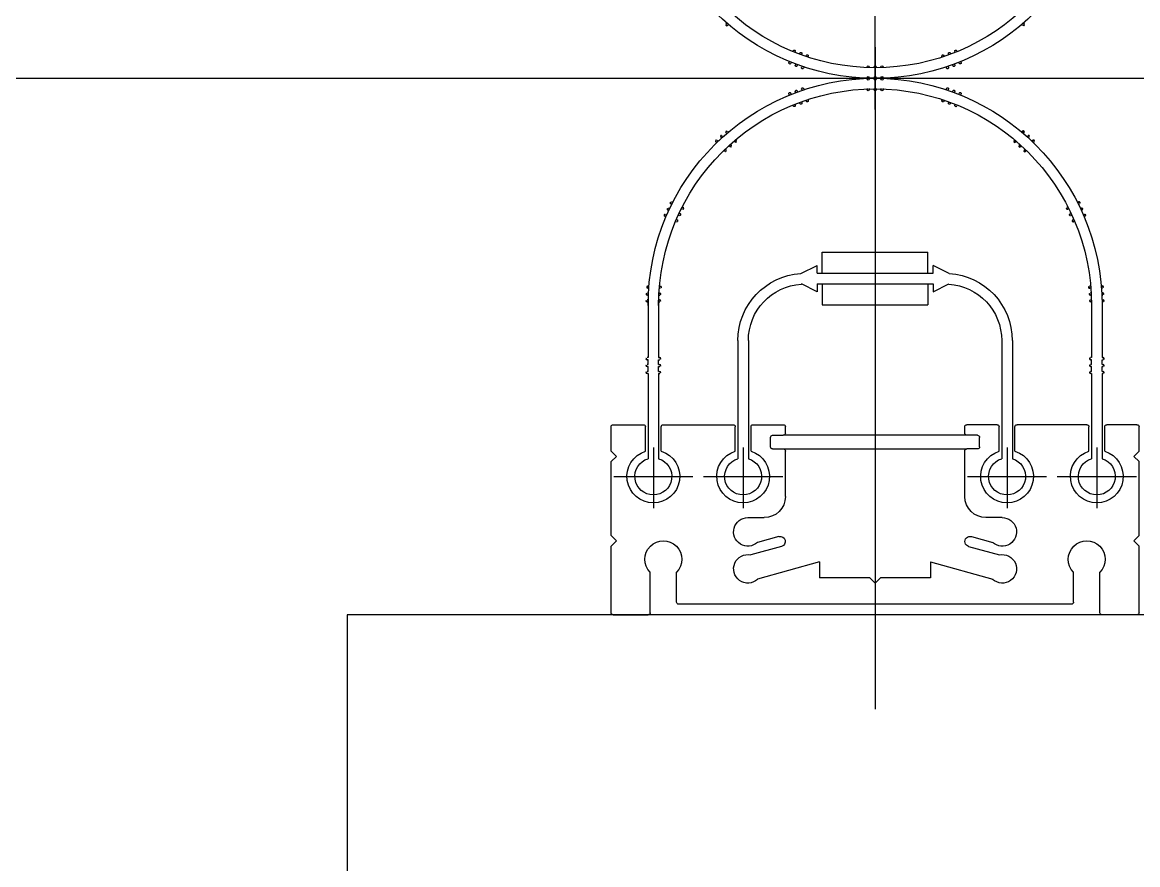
# Model space of a CAD drawing. Extents: x 152195838 to 160350639, y 364657247 to 370318102.
# Drawn here: x 157592058.2 to 157592163.9, y 365021457.1 to 365021536.9 of the extents above; entities that cross this region are included whole.
import ezdxf

# ---------------------------------------------------------------- set-up
doc = ezdxf.new("R2010")
doc.units = 0
doc.header["$MEASUREMENT"] = 0
doc.layers.get('0').update_dxf_attribs({"linetype": 'CONTINUOUS'})
doc.layers.add('XR-PLAN$0$자동도어', color=4, linetype='CONTINUOUS')

# ---------------------------------------------------------------- blocks, each defined once
blk = doc.blocks.new('XR-PLAN$0$AL')
for p, q in [((0, 18), (2.85, 18)), ((4.75, 18), (11.35, 18)), ((13.25, 18), (16.1, 18)), ((36.35, 18), (33.5, 18)), ((44.85, 18), (38.25, 18)), ((49.6, 18), (46.75, 18)), ((-0.2, 15.5), (-0.2, 17.8)), ((3.05, 15.48), (3.05, 17.8)), ((4.55, 15.48), (4.55, 17.8)), ((11.55, 15.48), (11.55, 17.8)), ((13.05, 15.48), (13.05, 17.8)), ((15.1, 17), (16.1, 17)), ((16.3, 17.2), (16.3, 17.8)), ((33.3, 17.2), (33.3, 17.8)), ((34.5, 17), (33.5, 17)), ((36.55, 15.48), (36.55, 17.8)), ((38.05, 15.48), (38.05, 17.8)), ((45.05, 15.48), (45.05, 17.8)), ((46.55, 15.48), (46.55, 17.8)), ((49.8, 15.5), (49.8, 17.8)), ((14.9, 15.9), (14.9, 16.8)), ((34.7, 15.9), (34.7, 16.8)), ((0.3, 15), (-0.2, 15.5)), ((0.3, 15), (-0.2, 14.5)), ((15.1, 15.7), (16.1, 15.7)), ((16.3, 11.2), (16.3, 15.5)), ((33.3, 11.2), (33.3, 15.5)), ((34.5, 15.7), (33.5, 15.7)), ((49.3, 15), (49.8, 15.5)), ((49.3, 15), (49.8, 14.5)), ((-0.2, 7.5), (-0.2, 14.5)), ((49.8, 7.5), (49.8, 14.5)), ((12.75, 9.2), (14.3, 9.2)), ((36.85, 9.2), (35.3, 9.2)), ((0.3, 7), (-0.2, 7.5)), ((15.68, 7.41), (13.66, 6.86)), ((33.92, 7.41), (35.94, 6.86)), ((49.3, 7), (49.8, 7.5)), ((0.3, 7), (-0.2, 6.5)), ((-0.2, 0.2), (-0.2, 6.5)), ((15.94, 6.47), (13.03, 5.67)), ((33.66, 6.47), (36.57, 5.67)), ((49.3, 7), (49.8, 6.5)), ((49.8, 0.2), (49.8, 6.5)), ((19.55, 5), (13.66, 3.36)), ((19.55, 5), (19.55, 3.5)), ((30.05, 5), (35.94, 3.36)), ((30.05, 5), (30.05, 3.5)), ((3.5, 0.2), (3.5, 4.03)), ((6, 1.2), (6, 4.03)), ((19.55, 3.5), (24.3, 3.5)), ((24.8, 3), (24.3, 3.5)), ((24.8, 3), (25.3, 3.5)), ((25.3, 3.5), (30.05, 3.5)), ((43.6, 1.2), (43.6, 4.03)), ((46.1, 0.2), (46.1, 4.03)), ((0, 0), (3.3, 0)), ((6.2, 1), (43.4, 1)), ((49.6, 0), (46.3, 0))]:
    blk.add_line(p, q)
for centre, radius, start, end in [((0, 17.8), 0.2, 90, 180), ((2.85, 17.8), 0.2, 0, 90), ((4.75, 17.8), 0.2, 90, 180), ((11.35, 17.8), 0.2, 0, 90), ((13.25, 17.8), 0.2, 90, 180), ((16.1, 17.8), 0.2, 0, 90), ((33.5, 17.8), 0.2, 90, 180), ((36.35, 17.8), 0.2, 0, 90), ((38.25, 17.8), 0.2, 90, 180), ((44.85, 17.8), 0.2, 0, 90), ((46.75, 17.8), 0.2, 90, 180), ((49.6, 17.8), 0.2, 0, 90), ((15.1, 16.8), 0.2, 90, 180), ((16.1, 17.2), 0.2, 270, 0), ((33.5, 17.2), 0.2, 180, 270), ((34.5, 16.8), 0.2, 0, 90), ((15.1, 15.9), 0.2, 180, 270), ((34.5, 15.9), 0.2, 270, 0), ((3.8, 13.1), 2.5, 107.4576, 72.5424), ((12.3, 13.1), 2.5, 107.4576, 72.5424), ((16.1, 15.5), 0.2, 360, 90), ((33.5, 15.5), 0.2, 90, 180), ((37.3, 13.1), 2.5, 107.4576, 72.5424), ((45.8, 13.1), 2.5, 107.4576, 72.5424), ((14.3, 11.2), 2, 270, 360), ((35.3, 11.2), 2, 180, 270), ((12.75, 7.85), 1.35, 90, 312.643), ((36.85, 7.85), 1.35, 227.357, 90), ((15.81, 6.94), 0.488, 285.3499, 105.3499), ((33.79, 6.94), 0.488, 74.6501, 254.6501), ((4.75, 5.25), 1.75, 315.5847, 224.4153), ((44.85, 5.25), 1.75, 315.5847, 224.4153), ((12.75, 4.35), 1.35, 78.1109, 312.643), ((36.85, 4.35), 1.35, 227.357, 101.8891), ((6.2, 1.2), 0.2, 180, 270), ((43.4, 1.2), 0.2, 270, 0), ((0, 0.2), 0.2, 180, 270), ((3.3, 0.2), 0.2, 270, 0), ((46.3, 0.2), 0.2, 180, 270), ((49.6, 0.2), 0.2, 270, 0)]:
    blk.add_arc(centre, radius, start, end)
blk = doc.blocks.new('sa9w7er')
at = {"layer": 'XR-PLAN$0$자동도어', "color": 1, "linetype": 'Continuous'}
blk.add_line((1987875.45, 837002.1), (1987875.45, 837910.83), dxfattribs=at)
at = {"layer": 'XR-PLAN$0$자동도어', "linetype": 'Continuous'}
for p, q in [((1987824.65, 837629.84), (1987824.65, 837504.84)), ((1987824.65, 837629.84), (1987824.65, 837504.84)), ((1987837.75, 837572.09), (1987837.75, 837579.59)), ((1987837.75, 837572.09), (1987837.75, 837579.59)), ((1987837.75, 837572.84), (1987837.75, 837578.84)), ((1987837.75, 837572.84), (1987837.75, 837578.84)), ((1987847.5, 837576.34), (1987847.5, 837576.44)), ((1987847.5, 837576.34), (1987847.5, 837576.44)), ((1987847.7, 837576.34), (1987847.7, 837576.44)), ((1987847.7, 837576.34), (1987847.7, 837576.44)), ((1987848.15, 837576.34), (1987848.15, 837576.44)), ((1987848.15, 837576.34), (1987848.15, 837576.44)), ((1987848.35, 837576.34), (1987848.35, 837576.44)), ((1987848.35, 837576.34), (1987848.35, 837576.44)), ((1987848.8, 837576.34), (1987848.8, 837576.44)), ((1987848.8, 837576.34), (1987848.8, 837576.44)), ((1987849, 837576.34), (1987849, 837576.44)), ((1987849, 837576.34), (1987849, 837576.44)), ((1987854.28, 837576.34), (1987854.28, 837576.44)), ((1987854.28, 837576.34), (1987854.28, 837576.44)), ((1987854.48, 837576.34), (1987854.48, 837576.44)), ((1987854.48, 837576.34), (1987854.48, 837576.44)), ((1987854.93, 837576.31), (1987854.93, 837576.41)), ((1987854.93, 837576.31), (1987854.93, 837576.41)), ((1987855.13, 837576.3), (1987855.13, 837576.4)), ((1987855.13, 837576.3), (1987855.13, 837576.4)), ((1987855.58, 837576.27), (1987855.59, 837576.37)), ((1987855.58, 837576.27), (1987855.59, 837576.37)), ((1987855.78, 837576.26), (1987855.79, 837576.36)), ((1987855.78, 837576.26), (1987855.79, 837576.36)), ((1987840.5, 837575.84), (1987834.75, 837575.84)), ((1987840.5, 837575.84), (1987834.75, 837575.84)), ((1987847.5, 837576.34), (1987839.43, 837576.34)), ((1987847.5, 837576.34), (1987839.43, 837576.34)), ((1987847.5, 837575.34), (1987839.43, 837575.34)), ((1987847.5, 837575.34), (1987839.43, 837575.34)), ((1987847.5, 837575.34), (1987847.5, 837575.24)), ((1987847.5, 837575.34), (1987847.5, 837575.24)), ((1987847.7, 837576.34), (1987848.15, 837576.34)), ((1987847.7, 837576.34), (1987848.15, 837576.34)), ((1987847.7, 837575.34), (1987848.15, 837575.34)), ((1987847.7, 837575.34), (1987847.7, 837575.24)), ((1987847.7, 837575.34), (1987848.15, 837575.34)), ((1987847.7, 837575.34), (1987847.7, 837575.24)), ((1987848.15, 837575.34), (1987848.15, 837575.24)), ((1987848.15, 837575.34), (1987848.15, 837575.24)), ((1987848.35, 837576.34), (1987848.8, 837576.34)), ((1987848.35, 837576.34), (1987848.8, 837576.34)), ((1987848.35, 837576.34), (1987848.8, 837576.34)), ((1987848.35, 837576.34), (1987848.8, 837576.34)), ((1987848.35, 837575.34), (1987848.8, 837575.34)), ((1987848.35, 837575.34), (1987848.35, 837575.24)), ((1987848.35, 837575.34), (1987848.8, 837575.34)), ((1987848.35, 837575.34), (1987848.35, 837575.24)), ((1987848.8, 837575.34), (1987848.8, 837575.24)), ((1987848.8, 837575.34), (1987848.8, 837575.24)), ((1987853.95, 837576.34), (1987849, 837576.34)), ((1987853.95, 837576.34), (1987849, 837576.34)), ((1987849, 837575.34), (1987849, 837575.24)), ((1987853.95, 837575.34), (1987849, 837575.34)), ((1987849, 837575.34), (1987849, 837575.24)), ((1987853.95, 837575.34), (1987849, 837575.34)), ((1987854.28, 837575.34), (1987854.28, 837575.24)), ((1987854.28, 837575.34), (1987854.28, 837575.24)), ((1987854.48, 837575.34), (1987854.48, 837575.24)), ((1987854.48, 837575.34), (1987854.48, 837575.24)), ((1987854.93, 837575.32), (1987854.92, 837575.22)), ((1987854.93, 837575.32), (1987854.92, 837575.22)), ((1987855.13, 837575.3), (1987855.12, 837575.2)), ((1987855.13, 837575.3), (1987855.12, 837575.2)), ((1987855.58, 837575.27), (1987855.57, 837575.17)), ((1987855.58, 837575.27), (1987855.57, 837575.17)), ((1987855.78, 837575.25), (1987855.77, 837575.15)), ((1987855.78, 837575.25), (1987855.77, 837575.15)), ((1987862.34, 837574.66), (1987862.38, 837574.75)), ((1987862.34, 837574.66), (1987862.38, 837574.75)), ((1987862.52, 837574.58), (1987862.56, 837574.67)), ((1987862.52, 837574.58), (1987862.56, 837574.67)), ((1987862.93, 837574.38), (1987862.97, 837574.47)), ((1987862.93, 837574.38), (1987862.97, 837574.47)), ((1987863.11, 837574.3), (1987863.15, 837574.39)), ((1987863.11, 837574.3), (1987863.15, 837574.39)), ((1987861.91, 837573.73), (1987861.87, 837573.64)), ((1987861.91, 837573.73), (1987861.87, 837573.64)), ((1987862.09, 837573.64), (1987862.05, 837573.55)), ((1987862.09, 837573.64), (1987862.05, 837573.55)), ((1987862.5, 837573.46), (1987862.46, 837573.37)), ((1987862.5, 837573.46), (1987862.46, 837573.37)), ((1987862.68, 837573.37), (1987862.64, 837573.28)), ((1987862.68, 837573.37), (1987862.64, 837573.28)), ((1987863.09, 837573.19), (1987863.05, 837573.09)), ((1987863.09, 837573.19), (1987863.05, 837573.09)), ((1987863.52, 837574.11), (1987863.56, 837574.2)), ((1987863.52, 837574.11), (1987863.56, 837574.2)), ((1987863.7, 837574.02), (1987863.74, 837574.11)), ((1987863.7, 837574.02), (1987863.74, 837574.11)), ((1987863.27, 837573.1), (1987863.23, 837573.01)), ((1987863.27, 837573.1), (1987863.23, 837573.01)), ((1987837.75, 837563.59), (1987837.75, 837571.09)), ((1987837.75, 837563.59), (1987837.75, 837571.09)), ((1987837.75, 837564.34), (1987837.75, 837570.34)), ((1987837.75, 837564.34), (1987837.75, 837570.34)), ((1987868.61, 837569.17), (1987868.53, 837569.1)), ((1987868.61, 837569.17), (1987868.53, 837569.1)), ((1987868.74, 837569.02), (1987868.67, 837568.95)), ((1987868.74, 837569.02), (1987868.67, 837568.95)), ((1987869.37, 837569.86), (1987869.44, 837569.92)), ((1987869.37, 837569.86), (1987869.44, 837569.92)), ((1987869.5, 837569.71), (1987869.58, 837569.78)), ((1987869.5, 837569.71), (1987869.58, 837569.78)), ((1987869.8, 837569.37), (1987869.88, 837569.44)), ((1987869.8, 837569.37), (1987869.88, 837569.44)), ((1987869.94, 837569.23), (1987870.01, 837569.29)), ((1987869.94, 837569.23), (1987870.01, 837569.29)), ((1987870.24, 837568.89), (1987870.31, 837568.96)), ((1987870.24, 837568.89), (1987870.31, 837568.96)), ((1987880.66, 837568.89), (1987880.58, 837568.96)), ((1987880.66, 837568.89), (1987880.58, 837568.96)), ((1987869.05, 837568.69), (1987868.97, 837568.62)), ((1987869.05, 837568.69), (1987868.97, 837568.62)), ((1987869.18, 837568.54), (1987869.11, 837568.47)), ((1987869.18, 837568.54), (1987869.11, 837568.47)), ((1987869.49, 837568.21), (1987869.41, 837568.14)), ((1987869.49, 837568.21), (1987869.41, 837568.14)), ((1987869.62, 837568.06), (1987869.55, 837567.99)), ((1987869.62, 837568.06), (1987869.55, 837567.99)), ((1987870.37, 837568.74), (1987870.45, 837568.81)), ((1987870.37, 837568.74), (1987870.45, 837568.81)), ((1987880.52, 837568.74), (1987880.45, 837568.81)), ((1987880.52, 837568.74), (1987880.45, 837568.81)), ((1987840.5, 837567.34), (1987834.75, 837567.34)), ((1987840.5, 837567.34), (1987834.75, 837567.34)), ((1987850.61, 837567.84), (1987839.43, 837567.84)), ((1987850.61, 837567.84), (1987839.43, 837567.84)), ((1987850.61, 837566.84), (1987839.43, 837566.84)), ((1987850.61, 837566.84), (1987839.43, 837566.84)), ((1987840.35, 837546.14), (1987840.35, 837563.54)), ((1987840.35, 837546.14), (1987840.35, 837563.54)), ((1987841.65, 837563.54), (1987841.65, 837546.14)), ((1987841.65, 837563.54), (1987841.65, 837546.14)), ((1987872.92, 837562.62), (1987872.83, 837562.58)), ((1987872.92, 837562.62), (1987872.83, 837562.58)), ((1987873.87, 837562.97), (1987873.97, 837563)), ((1987873.87, 837562.97), (1987873.97, 837563)), ((1987873.94, 837562.78), (1987874.04, 837562.81)), ((1987873.94, 837562.78), (1987874.04, 837562.81)), ((1987876.95, 837562.78), (1987876.86, 837562.81)), ((1987876.95, 837562.78), (1987876.86, 837562.81)), ((1987877.02, 837562.97), (1987876.93, 837563)), ((1987877.02, 837562.97), (1987876.93, 837563)), ((1987877.97, 837562.62), (1987878.07, 837562.58)), ((1987877.97, 837562.62), (1987878.07, 837562.58)), ((1987855.24, 837560.34), (1987855.98, 837561.81)), ((1987855.24, 837560.34), (1987855.98, 837561.81)), ((1987856.98, 837561.86), (1987857.74, 837560.34)), ((1987856.98, 837561.86), (1987857.74, 837560.34)), ((1987872.99, 837562.43), (1987872.9, 837562.39)), ((1987872.99, 837562.43), (1987872.9, 837562.39)), ((1987873.14, 837562.01), (1987873.05, 837561.97)), ((1987873.14, 837562.01), (1987873.05, 837561.97)), ((1987873.21, 837561.82), (1987873.12, 837561.78)), ((1987873.21, 837561.82), (1987873.12, 837561.78)), ((1987874.1, 837562.36), (1987874.19, 837562.39)), ((1987874.1, 837562.36), (1987874.19, 837562.39)), ((1987874.17, 837562.17), (1987874.26, 837562.2)), ((1987874.17, 837562.17), (1987874.26, 837562.2)), ((1987874.33, 837561.75), (1987874.42, 837561.78)), ((1987874.33, 837561.75), (1987874.42, 837561.78)), ((1987874.4, 837561.56), (1987874.49, 837561.6)), ((1987874.4, 837561.56), (1987874.49, 837561.6)), ((1987876.5, 837561.56), (1987876.41, 837561.6)), ((1987876.5, 837561.56), (1987876.41, 837561.6)), ((1987876.57, 837561.75), (1987876.48, 837561.78)), ((1987876.57, 837561.75), (1987876.48, 837561.78)), ((1987876.73, 837562.17), (1987876.63, 837562.2)), ((1987876.73, 837562.17), (1987876.63, 837562.2)), ((1987876.8, 837562.36), (1987876.7, 837562.39)), ((1987876.8, 837562.36), (1987876.7, 837562.39)), ((1987877.68, 837561.82), (1987877.78, 837561.78)), ((1987877.68, 837561.82), (1987877.78, 837561.78)), ((1987877.75, 837562.01), (1987877.85, 837561.97)), ((1987877.75, 837562.01), (1987877.85, 837561.97)), ((1987877.91, 837562.43), (1987878, 837562.39)), ((1987877.91, 837562.43), (1987878, 837562.39)), ((1987873.37, 837561.4), (1987873.27, 837561.36)), ((1987873.37, 837561.4), (1987873.27, 837561.36)), ((1987873.44, 837561.21), (1987873.34, 837561.17)), ((1987873.44, 837561.21), (1987873.34, 837561.17)), ((1987877.46, 837561.21), (1987877.56, 837561.17)), ((1987877.46, 837561.21), (1987877.56, 837561.17)), ((1987877.53, 837561.4), (1987877.62, 837561.36)), ((1987877.53, 837561.4), (1987877.62, 837561.36)), ((1987855.99, 837559.84), (1987853.99, 837559.84)), ((1987853.99, 837549.84), (1987853.99, 837559.84)), ((1987855.99, 837559.84), (1987853.99, 837559.84)), ((1987853.99, 837549.84), (1987853.99, 837559.84)), ((1987855.99, 837560.34), (1987855.24, 837560.34)), ((1987855.99, 837560.34), (1987855.24, 837560.34)), ((1987855.99, 837549.34), (1987855.99, 837560.34)), ((1987855.99, 837549.34), (1987855.99, 837560.34)), ((1987856.99, 837560.34), (1987857.74, 837560.34)), ((1987856.99, 837549.34), (1987856.99, 837560.34)), ((1987856.99, 837560.34), (1987857.74, 837560.34)), ((1987856.99, 837549.34), (1987856.99, 837560.34)), ((1987856.99, 837559.84), (1987858.99, 837559.84)), ((1987856.99, 837559.84), (1987858.99, 837559.84)), ((1987858.99, 837549.84), (1987858.99, 837559.84)), ((1987858.99, 837549.84), (1987858.99, 837559.84)), ((1987874.47, 837555.59), (1987874.37, 837555.59)), ((1987874.47, 837555.59), (1987874.37, 837555.59)), ((1987874.47, 837555.39), (1987874.37, 837555.39)), ((1987874.47, 837555.39), (1987874.37, 837555.39)), ((1987875.47, 837555.59), (1987875.37, 837555.59)), ((1987875.47, 837555.59), (1987875.37, 837555.59)), ((1987875.47, 837555.39), (1987875.37, 837555.39)), ((1987875.47, 837555.39), (1987875.37, 837555.39)), ((1987875.43, 837555.59), (1987875.53, 837555.59)), ((1987875.43, 837555.59), (1987875.53, 837555.59)), ((1987875.43, 837555.39), (1987875.53, 837555.39)), ((1987875.43, 837555.39), (1987875.53, 837555.39)), ((1987876.43, 837555.59), (1987876.53, 837555.59)), ((1987876.43, 837555.59), (1987876.53, 837555.59)), ((1987876.43, 837555.39), (1987876.53, 837555.39)), ((1987876.43, 837555.39), (1987876.53, 837555.39)), ((1987878.4, 837554.84), (1987815.71, 837554.84)), ((1987878.4, 837554.84), (1987815.71, 837554.84)), ((1987859.54, 837554.84), (1987853.39, 837554.84)), ((1987859.54, 837554.84), (1987853.39, 837554.84)), ((1987872.5, 837554.84), (1987935.19, 837554.84)), ((1987872.5, 837554.84), (1987935.19, 837554.84)), ((1987874.47, 837554.94), (1987874.37, 837554.94)), ((1987874.47, 837554.94), (1987874.37, 837554.94)), ((1987874.47, 837554.74), (1987874.37, 837554.74)), ((1987874.47, 837554.74), (1987874.37, 837554.74)), ((1987874.47, 837554.29), (1987874.37, 837554.29)), ((1987874.47, 837554.29), (1987874.37, 837554.29)), ((1987875.47, 837554.94), (1987875.37, 837554.94)), ((1987875.47, 837554.94), (1987875.37, 837554.94)), ((1987875.47, 837554.74), (1987875.37, 837554.74)), ((1987875.47, 837554.74), (1987875.37, 837554.74)), ((1987875.47, 837554.29), (1987875.37, 837554.29)), ((1987875.47, 837554.29), (1987875.37, 837554.29)), ((1987875.43, 837554.94), (1987875.53, 837554.94)), ((1987875.43, 837554.94), (1987875.53, 837554.94)), ((1987875.43, 837554.74), (1987875.53, 837554.74)), ((1987875.43, 837554.74), (1987875.53, 837554.74)), ((1987875.43, 837554.29), (1987875.53, 837554.29)), ((1987875.43, 837554.29), (1987875.53, 837554.29)), ((1987876.43, 837554.94), (1987876.53, 837554.94)), ((1987876.43, 837554.94), (1987876.53, 837554.94)), ((1987876.43, 837554.74), (1987876.53, 837554.74)), ((1987876.43, 837554.74), (1987876.53, 837554.74)), ((1987876.43, 837554.29), (1987876.53, 837554.29)), ((1987876.43, 837554.29), (1987876.53, 837554.29)), ((1987874.47, 837554.09), (1987874.37, 837554.09)), ((1987874.47, 837554.09), (1987874.37, 837554.09)), ((1987875.47, 837554.09), (1987875.37, 837554.09)), ((1987875.47, 837554.09), (1987875.37, 837554.09)), ((1987875.43, 837554.09), (1987875.53, 837554.09)), ((1987875.43, 837554.09), (1987875.53, 837554.09)), ((1987876.43, 837554.09), (1987876.53, 837554.09)), ((1987876.43, 837554.09), (1987876.53, 837554.09)), ((1987855.99, 837549.84), (1987853.99, 837549.84)), ((1987855.99, 837549.84), (1987853.99, 837549.84)), ((1987855.99, 837549.34), (1987855.24, 837549.34)), ((1987855.24, 837549.34), (1987855.98, 837547.86)), ((1987855.99, 837549.34), (1987855.24, 837549.34)), ((1987855.24, 837549.34), (1987855.98, 837547.86)), ((1987856.98, 837547.81), (1987857.74, 837549.34)), ((1987856.98, 837547.81), (1987857.74, 837549.34)), ((1987856.99, 837549.84), (1987858.99, 837549.84)), ((1987856.99, 837549.84), (1987858.99, 837549.84)), ((1987856.99, 837549.34), (1987857.74, 837549.34)), ((1987856.99, 837549.34), (1987857.74, 837549.34)), ((1987873.21, 837547.86), (1987873.12, 837547.89)), ((1987873.21, 837547.86), (1987873.12, 837547.89)), ((1987873.37, 837548.28), (1987873.27, 837548.31)), ((1987873.37, 837548.28), (1987873.27, 837548.31)), ((1987873.44, 837548.47), (1987873.34, 837548.5)), ((1987873.44, 837548.47), (1987873.34, 837548.5)), ((1987874.33, 837547.93), (1987874.42, 837547.89)), ((1987874.33, 837547.93), (1987874.42, 837547.89)), ((1987874.4, 837548.11), (1987874.49, 837548.08)), ((1987874.4, 837548.11), (1987874.49, 837548.08)), ((1987876.5, 837548.11), (1987876.41, 837548.08)), ((1987876.5, 837548.11), (1987876.41, 837548.08)), ((1987876.57, 837547.93), (1987876.48, 837547.89)), ((1987876.57, 837547.93), (1987876.48, 837547.89)), ((1987877.46, 837548.47), (1987877.56, 837548.5)), ((1987877.46, 837548.47), (1987877.56, 837548.5)), ((1987877.53, 837548.28), (1987877.62, 837548.31)), ((1987877.53, 837548.28), (1987877.62, 837548.31)), ((1987877.68, 837547.86), (1987877.78, 837547.89)), ((1987877.68, 837547.86), (1987877.78, 837547.89)), ((1987872.92, 837547.06), (1987872.83, 837547.09)), ((1987872.92, 837547.06), (1987872.83, 837547.09)), ((1987872.99, 837547.24), (1987872.9, 837547.28)), ((1987872.99, 837547.24), (1987872.9, 837547.28)), ((1987873.14, 837547.67), (1987873.05, 837547.7)), ((1987873.14, 837547.67), (1987873.05, 837547.7)), ((1987873.94, 837546.89), (1987874.04, 837546.86)), ((1987873.94, 837546.89), (1987874.04, 837546.86)), ((1987874.1, 837547.32), (1987874.19, 837547.28)), ((1987874.1, 837547.32), (1987874.19, 837547.28)), ((1987874.17, 837547.5), (1987874.26, 837547.47)), ((1987874.17, 837547.5), (1987874.26, 837547.47)), ((1987876.73, 837547.5), (1987876.63, 837547.47)), ((1987876.73, 837547.5), (1987876.63, 837547.47)), ((1987876.8, 837547.32), (1987876.7, 837547.28)), ((1987876.8, 837547.32), (1987876.7, 837547.28)), ((1987876.95, 837546.89), (1987876.86, 837546.86)), ((1987876.95, 837546.89), (1987876.86, 837546.86)), ((1987877.75, 837547.67), (1987877.85, 837547.7)), ((1987877.75, 837547.67), (1987877.85, 837547.7)), ((1987877.91, 837547.24), (1987878, 837547.28)), ((1987877.91, 837547.24), (1987878, 837547.28)), ((1987877.97, 837547.06), (1987878.07, 837547.09)), ((1987877.97, 837547.06), (1987878.07, 837547.09)), ((1987837.75, 837538.59), (1987837.75, 837546.09)), ((1987837.75, 837538.59), (1987837.75, 837546.09)), ((1987873.87, 837546.71), (1987873.97, 837546.67)), ((1987873.87, 837546.71), (1987873.97, 837546.67)), ((1987877.02, 837546.71), (1987876.93, 837546.67)), ((1987877.02, 837546.71), (1987876.93, 837546.67)), ((1987837.75, 837539.34), (1987837.75, 837545.34)), ((1987837.75, 837539.34), (1987837.75, 837545.34)), ((1987850.61, 837542.84), (1987839.43, 837542.84)), ((1987850.61, 837542.84), (1987839.43, 837542.84)), ((1987840.5, 837542.34), (1987834.75, 837542.34)), ((1987840.5, 837542.34), (1987834.75, 837542.34)), ((1987850.61, 837541.84), (1987839.43, 837541.84)), ((1987850.61, 837541.84), (1987839.43, 837541.84)), ((1987869.49, 837541.47), (1987869.41, 837541.53)), ((1987869.49, 837541.47), (1987869.41, 837541.53)), ((1987869.62, 837541.61), (1987869.55, 837541.68)), ((1987869.62, 837541.61), (1987869.55, 837541.68)), ((1987868.61, 837540.51), (1987868.53, 837540.58)), ((1987868.61, 837540.51), (1987868.53, 837540.58)), ((1987868.74, 837540.66), (1987868.67, 837540.72)), ((1987868.74, 837540.66), (1987868.67, 837540.72)), ((1987869.05, 837540.99), (1987868.97, 837541.05)), ((1987869.05, 837540.99), (1987868.97, 837541.05)), ((1987869.18, 837541.13), (1987869.11, 837541.2)), ((1987869.18, 837541.13), (1987869.11, 837541.2)), ((1987869.94, 837540.45), (1987870.01, 837540.38)), ((1987869.94, 837540.45), (1987870.01, 837540.38)), ((1987870.24, 837540.78), (1987870.31, 837540.72)), ((1987870.24, 837540.78), (1987870.31, 837540.72)), ((1987870.37, 837540.93), (1987870.45, 837540.87)), ((1987870.37, 837540.93), (1987870.45, 837540.87)), ((1987880.52, 837540.93), (1987880.45, 837540.87)), ((1987880.52, 837540.93), (1987880.45, 837540.87)), ((1987880.66, 837540.78), (1987880.58, 837540.72)), ((1987880.66, 837540.78), (1987880.58, 837540.72)), ((1987869.37, 837539.82), (1987869.44, 837539.75)), ((1987869.37, 837539.82), (1987869.44, 837539.75)), ((1987869.5, 837539.97), (1987869.58, 837539.9)), ((1987869.5, 837539.97), (1987869.58, 837539.9)), ((1987869.8, 837540.3), (1987869.88, 837540.23)), ((1987869.8, 837540.3), (1987869.88, 837540.23)), ((1987837.75, 837530.09), (1987837.75, 837537.59)), ((1987837.75, 837530.09), (1987837.75, 837537.59)), ((1987837.75, 837530.84), (1987837.75, 837536.84)), ((1987837.75, 837530.84), (1987837.75, 837536.84)), ((1987862.5, 837536.22), (1987862.46, 837536.31)), ((1987862.5, 837536.22), (1987862.46, 837536.31)), ((1987862.68, 837536.3), (1987862.64, 837536.39)), ((1987862.68, 837536.3), (1987862.64, 837536.39)), ((1987863.09, 837536.49), (1987863.05, 837536.58)), ((1987863.09, 837536.49), (1987863.05, 837536.58)), ((1987863.27, 837536.57), (1987863.23, 837536.66)), ((1987863.27, 837536.57), (1987863.23, 837536.66)), ((1987861.91, 837535.95), (1987861.87, 837536.04)), ((1987861.91, 837535.95), (1987861.87, 837536.04)), ((1987862.09, 837536.03), (1987862.05, 837536.12)), ((1987862.09, 837536.03), (1987862.05, 837536.12)), ((1987862.93, 837535.29), (1987862.97, 837535.2)), ((1987862.93, 837535.29), (1987862.97, 837535.2)), ((1987863.11, 837535.37), (1987863.15, 837535.28)), ((1987863.11, 837535.37), (1987863.15, 837535.28)), ((1987863.52, 837535.57), (1987863.56, 837535.48)), ((1987863.52, 837535.57), (1987863.56, 837535.48)), ((1987863.7, 837535.65), (1987863.74, 837535.56)), ((1987863.7, 837535.65), (1987863.74, 837535.56)), ((1987847.5, 837534.34), (1987839.43, 837534.34)), ((1987847.5, 837534.34), (1987839.43, 837534.34)), ((1987847.5, 837534.34), (1987847.5, 837534.44)), ((1987847.5, 837534.34), (1987847.5, 837534.44)), ((1987847.7, 837534.34), (1987847.7, 837534.44)), ((1987847.7, 837534.34), (1987847.7, 837534.44)), ((1987847.7, 837534.34), (1987848.15, 837534.34)), ((1987847.7, 837534.34), (1987848.15, 837534.34)), ((1987848.15, 837534.34), (1987848.15, 837534.44)), ((1987848.15, 837534.34), (1987848.15, 837534.44)), ((1987848.35, 837534.34), (1987848.35, 837534.44)), ((1987848.35, 837534.34), (1987848.35, 837534.44)), ((1987848.35, 837534.34), (1987848.8, 837534.34)), ((1987848.35, 837534.34), (1987848.8, 837534.34)), ((1987848.8, 837534.34), (1987848.8, 837534.44)), ((1987848.8, 837534.34), (1987848.8, 837534.44)), ((1987849, 837534.34), (1987849, 837534.44)), ((1987849, 837534.34), (1987849, 837534.44)), ((1987855.05, 837534.34), (1987849, 837534.34)), ((1987855.05, 837534.34), (1987849, 837534.34)), ((1987854.28, 837534.34), (1987854.28, 837534.44)), ((1987854.28, 837534.34), (1987854.28, 837534.44)), ((1987854.48, 837534.34), (1987854.48, 837534.44)), ((1987854.48, 837534.34), (1987854.48, 837534.44)), ((1987854.93, 837534.36), (1987854.92, 837534.46)), ((1987854.93, 837534.36), (1987854.92, 837534.46)), ((1987855.13, 837534.37), (1987855.12, 837534.47)), ((1987855.13, 837534.37), (1987855.12, 837534.47)), ((1987855.58, 837534.4), (1987855.57, 837534.5)), ((1987855.58, 837534.4), (1987855.57, 837534.5)), ((1987855.78, 837534.42), (1987855.77, 837534.52)), ((1987855.78, 837534.42), (1987855.77, 837534.52)), ((1987862.34, 837535.01), (1987862.38, 837534.92)), ((1987862.34, 837535.01), (1987862.38, 837534.92)), ((1987862.52, 837535.1), (1987862.56, 837535.01)), ((1987862.52, 837535.1), (1987862.56, 837535.01)), ((1987840.5, 837533.84), (1987834.75, 837533.84)), ((1987840.5, 837533.84), (1987834.75, 837533.84)), ((1987847.5, 837533.34), (1987839.43, 837533.34)), ((1987847.5, 837533.34), (1987839.43, 837533.34)), ((1987847.5, 837533.34), (1987847.5, 837533.24)), ((1987847.5, 837533.34), (1987847.5, 837533.24)), ((1987847.7, 837533.34), (1987848.15, 837533.34)), ((1987847.7, 837533.34), (1987847.7, 837533.24)), ((1987847.7, 837533.34), (1987848.15, 837533.34)), ((1987847.7, 837533.34), (1987847.7, 837533.24)), ((1987848.15, 837533.34), (1987848.15, 837533.24)), ((1987848.15, 837533.34), (1987848.15, 837533.24)), ((1987848.35, 837533.34), (1987848.8, 837533.34)), ((1987848.35, 837533.34), (1987848.8, 837533.34)), ((1987848.35, 837533.34), (1987848.35, 837533.24)), ((1987848.35, 837533.34), (1987848.8, 837533.34)), ((1987848.35, 837533.34), (1987848.8, 837533.34)), ((1987848.35, 837533.34), (1987848.35, 837533.24)), ((1987848.8, 837533.34), (1987848.8, 837533.24)), ((1987848.8, 837533.34), (1987848.8, 837533.24)), ((1987855.05, 837533.34), (1987849, 837533.34)), ((1987849, 837533.34), (1987849, 837533.24)), ((1987855.05, 837533.34), (1987849, 837533.34)), ((1987849, 837533.34), (1987849, 837533.24)), ((1987854.28, 837533.34), (1987854.28, 837533.24)), ((1987854.28, 837533.34), (1987854.28, 837533.24)), ((1987854.48, 837533.34), (1987854.48, 837533.24)), ((1987854.48, 837533.34), (1987854.48, 837533.24)), ((1987854.93, 837533.36), (1987854.93, 837533.26)), ((1987854.93, 837533.36), (1987854.93, 837533.26)), ((1987855.13, 837533.37), (1987855.13, 837533.27)), ((1987855.13, 837533.37), (1987855.13, 837533.27)), ((1987855.58, 837533.4), (1987855.59, 837533.3)), ((1987855.58, 837533.4), (1987855.59, 837533.3)), ((1987855.78, 837533.41), (1987855.79, 837533.31)), ((1987855.78, 837533.41), (1987855.79, 837533.31)), ((1987824.65, 837504.84), (1986612.84, 837504.84)), ((1987824.65, 837504.84), (1986612.84, 837504.84))]:
    blk.add_line(p, q, dxfattribs=at)
for centre, radius, start, end in [((1987837.75, 837575.84), 1.75, 16.6015, 343.3985), ((1987837.75, 837575.84), 1.75, 16.6015, 343.3985), ((1987847.6, 837576.44), 0.1, 0, 180), ((1987847.6, 837576.44), 0.1, 0, 180), ((1987848.25, 837576.44), 0.1, 0, 180), ((1987848.25, 837576.44), 0.1, 0, 180), ((1987848.9, 837576.44), 0.1, 0, 180), ((1987848.9, 837576.44), 0.1, 0, 180), ((1987854.38, 837576.44), 0.1, 0, 180), ((1987854.38, 837576.44), 0.1, 0, 180), ((1987855.03, 837576.41), 0.1, 357.1179, 177.1179), ((1987855.03, 837576.41), 0.1, 357.1179, 177.1179), ((1987855.69, 837576.37), 0.1, 355.8136, 175.8136), ((1987855.69, 837576.37), 0.1, 355.8136, 175.8136), ((1987853.95, 837554.84), 21.5, 270, 90), ((1987853.95, 837554.84), 21.5, 270, 90), ((1987853.95, 837554.84), 20.5, 270, 90), ((1987853.95, 837554.84), 20.5, 270, 90), ((1987896.95, 837554.84), 21.5, 90, 270), ((1987896.95, 837554.84), 21.5, 90, 270), ((1987896.95, 837554.84), 20.5, 90, 270), ((1987896.95, 837554.84), 20.5, 90, 270), ((1987847.6, 837575.24), 0.1, 180, 0), ((1987847.6, 837575.24), 0.1, 180, 0), ((1987848.25, 837575.24), 0.1, 180, 0), ((1987848.25, 837575.24), 0.1, 180, 0), ((1987848.9, 837575.24), 0.1, 180, 0), ((1987848.9, 837575.24), 0.1, 180, 0), ((1987854.38, 837575.24), 0.1, 180, 0), ((1987854.38, 837575.24), 0.1, 180, 0), ((1987855.02, 837575.21), 0.1, 175.914, 355.914), ((1987855.02, 837575.21), 0.1, 175.914, 355.914), ((1987855.67, 837575.16), 0.1, 175.0028, 355.0028), ((1987855.67, 837575.16), 0.1, 175.0028, 355.0028), ((1987862.47, 837574.71), 0.1, 334.8214, 154.8214), ((1987862.47, 837574.71), 0.1, 334.8214, 154.8214), ((1987863.06, 837574.43), 0.1, 334.8214, 154.8214), ((1987863.06, 837574.43), 0.1, 334.8214, 154.8214), ((1987863.65, 837574.16), 0.1, 334.8214, 154.8214), ((1987863.65, 837574.16), 0.1, 334.8214, 154.8214), ((1987861.96, 837573.6), 0.1, 155.2915, 335.2915), ((1987861.96, 837573.6), 0.1, 155.2915, 335.2915), ((1987862.55, 837573.32), 0.1, 155.2915, 335.2915), ((1987862.55, 837573.32), 0.1, 155.2915, 335.2915), ((1987863.14, 837573.05), 0.1, 155.2915, 335.2915), ((1987863.14, 837573.05), 0.1, 155.2915, 335.2915), ((1987837.75, 837567.34), 1.75, 16.6015, 343.3985), ((1987837.75, 837567.34), 1.75, 16.6015, 343.3985), ((1987868.6, 837569.02), 0.1, 132.5335, 312.5335), ((1987868.6, 837569.02), 0.1, 132.5335, 312.5335), ((1987869.51, 837569.85), 0.1, 311.9618, 131.9618), ((1987869.51, 837569.85), 0.1, 311.9618, 131.9618), ((1987869.95, 837569.37), 0.1, 311.9618, 131.9618), ((1987869.95, 837569.37), 0.1, 311.9618, 131.9618), ((1987870.38, 837568.88), 0.1, 311.9618, 131.9618), ((1987870.38, 837568.88), 0.1, 311.9618, 131.9618), ((1987880.52, 837568.88), 0.1, 48.0382, 228.0382), ((1987880.52, 837568.88), 0.1, 48.0382, 228.0382), ((1987869.04, 837568.55), 0.1, 132.5335, 312.5335), ((1987869.04, 837568.55), 0.1, 132.5335, 312.5335), ((1987869.48, 837568.07), 0.1, 132.5335, 312.5335), ((1987869.48, 837568.07), 0.1, 132.5335, 312.5335), ((1987850.61, 837561.46), 6.37, 3.5987, 90), ((1987850.61, 837561.46), 6.37, 3.5987, 90), ((1987850.61, 837561.46), 5.37, 3.7542, 90), ((1987850.61, 837561.46), 5.37, 3.7542, 90), ((1987874, 837562.91), 0.1, 290.4232, 110.4232), ((1987874, 837562.91), 0.1, 290.4232, 110.4232), ((1987876.9, 837562.91), 0.1, 69.5768, 249.5768), ((1987876.9, 837562.91), 0.1, 69.5768, 249.5768), ((1987872.86, 837562.49), 0.1, 109.9773, 289.9773), ((1987872.86, 837562.49), 0.1, 109.9773, 289.9773), ((1987873.09, 837561.88), 0.1, 109.9773, 289.9773), ((1987873.09, 837561.88), 0.1, 109.9773, 289.9773), ((1987874.23, 837562.3), 0.1, 290.4232, 110.4232), ((1987874.23, 837562.3), 0.1, 290.4232, 110.4232), ((1987874.46, 837561.69), 0.1, 290.4232, 110.4232), ((1987874.46, 837561.69), 0.1, 290.4232, 110.4232), ((1987876.44, 837561.69), 0.1, 69.5768, 249.5768), ((1987876.44, 837561.69), 0.1, 69.5768, 249.5768), ((1987876.67, 837562.3), 0.1, 69.5768, 249.5768), ((1987876.67, 837562.3), 0.1, 69.5768, 249.5768), ((1987877.81, 837561.88), 0.1, 250.0227, 70.0227), ((1987877.81, 837561.88), 0.1, 250.0227, 70.0227), ((1987878.03, 837562.49), 0.1, 250.0227, 70.0227), ((1987878.03, 837562.49), 0.1, 250.0227, 70.0227), ((1987873.31, 837561.27), 0.1, 109.9773, 289.9773), ((1987873.31, 837561.27), 0.1, 109.9773, 289.9773), ((1987877.59, 837561.27), 0.1, 250.0227, 70.0227), ((1987877.59, 837561.27), 0.1, 250.0227, 70.0227), ((1987874.37, 837555.49), 0.1, 90, 270), ((1987874.37, 837555.49), 0.1, 90, 270), ((1987875.37, 837555.49), 0.1, 90, 270), ((1987875.37, 837555.49), 0.1, 90, 270), ((1987875.53, 837555.49), 0.1, 270, 90), ((1987875.53, 837555.49), 0.1, 270, 90), ((1987876.53, 837555.49), 0.1, 270, 90), ((1987876.53, 837555.49), 0.1, 270, 90), ((1987874.37, 837554.84), 0.1, 90, 270), ((1987874.37, 837554.84), 0.1, 90, 270), ((1987874.37, 837554.19), 0.1, 90, 270), ((1987874.37, 837554.19), 0.1, 90, 270), ((1987875.37, 837554.84), 0.1, 90, 270), ((1987875.37, 837554.84), 0.1, 90, 270), ((1987875.37, 837554.19), 0.1, 90, 270), ((1987875.37, 837554.19), 0.1, 90, 270), ((1987875.53, 837554.84), 0.1, 270, 90), ((1987875.53, 837554.84), 0.1, 270, 90), ((1987875.53, 837554.19), 0.1, 270, 90), ((1987875.53, 837554.19), 0.1, 270, 90), ((1987876.53, 837554.84), 0.1, 270, 90), ((1987876.53, 837554.84), 0.1, 270, 90), ((1987876.53, 837554.19), 0.1, 270, 90), ((1987876.53, 837554.19), 0.1, 270, 90), ((1987850.61, 837548.21), 5.37, 270, 356.2458), ((1987850.61, 837548.21), 5.37, 270, 356.2458), ((1987873.09, 837547.8), 0.1, 70.0227, 250.0227), ((1987873.09, 837547.8), 0.1, 70.0227, 250.0227), ((1987873.31, 837548.41), 0.1, 70.0227, 250.0227), ((1987873.31, 837548.41), 0.1, 70.0227, 250.0227), ((1987874.46, 837547.98), 0.1, 249.5768, 69.5768), ((1987874.46, 837547.98), 0.1, 249.5768, 69.5768), ((1987876.44, 837547.98), 0.1, 110.4232, 290.4232), ((1987876.44, 837547.98), 0.1, 110.4232, 290.4232), ((1987877.59, 837548.41), 0.1, 289.9773, 109.9773), ((1987877.59, 837548.41), 0.1, 289.9773, 109.9773), ((1987877.81, 837547.8), 0.1, 289.9773, 109.9773), ((1987877.81, 837547.8), 0.1, 289.9773, 109.9773), ((1987850.61, 837548.21), 6.37, 270, 356.4013), ((1987850.61, 837548.21), 6.37, 270, 356.4013), ((1987872.86, 837547.19), 0.1, 70.0227, 250.0227), ((1987872.86, 837547.19), 0.1, 70.0227, 250.0227), ((1987874, 837546.77), 0.1, 249.5768, 69.5768), ((1987874, 837546.77), 0.1, 249.5768, 69.5768), ((1987874.23, 837547.38), 0.1, 249.5768, 69.5768), ((1987874.23, 837547.38), 0.1, 249.5768, 69.5768), ((1987876.67, 837547.38), 0.1, 110.4232, 290.4232), ((1987876.67, 837547.38), 0.1, 110.4232, 290.4232), ((1987876.9, 837546.77), 0.1, 110.4232, 290.4232), ((1987876.9, 837546.77), 0.1, 110.4232, 290.4232), ((1987878.03, 837547.19), 0.1, 289.9773, 109.9773), ((1987878.03, 837547.19), 0.1, 289.9773, 109.9773), ((1987837.75, 837542.34), 1.75, 16.6015, 343.3985), ((1987837.75, 837542.34), 1.75, 16.6015, 343.3985), ((1987869.48, 837541.61), 0.1, 47.4665, 227.4665), ((1987869.48, 837541.61), 0.1, 47.4665, 227.4665), ((1987868.6, 837540.65), 0.1, 47.4665, 227.4665), ((1987868.6, 837540.65), 0.1, 47.4665, 227.4665), ((1987869.04, 837541.13), 0.1, 47.4665, 227.4665), ((1987869.04, 837541.13), 0.1, 47.4665, 227.4665), ((1987870.38, 837540.79), 0.1, 228.0382, 48.0382), ((1987870.38, 837540.79), 0.1, 228.0382, 48.0382), ((1987880.52, 837540.79), 0.1, 131.9618, 311.9618), ((1987880.52, 837540.79), 0.1, 131.9618, 311.9618), ((1987869.51, 837539.82), 0.1, 228.0382, 48.0382), ((1987869.51, 837539.82), 0.1, 228.0382, 48.0382), ((1987869.95, 837540.31), 0.1, 228.0382, 48.0382), ((1987869.95, 837540.31), 0.1, 228.0382, 48.0382), ((1987862.55, 837536.35), 0.1, 24.7085, 204.7085), ((1987862.55, 837536.35), 0.1, 24.7085, 204.7085), ((1987863.14, 837536.62), 0.1, 24.7085, 204.7085), ((1987863.14, 837536.62), 0.1, 24.7085, 204.7085), ((1987837.75, 837533.84), 1.75, 16.6015, 343.3985), ((1987837.75, 837533.84), 1.75, 16.6015, 343.3985), ((1987861.96, 837536.08), 0.1, 24.7085, 204.7085), ((1987861.96, 837536.08), 0.1, 24.7085, 204.7085), ((1987863.06, 837535.24), 0.1, 205.1786, 25.1786), ((1987863.06, 837535.24), 0.1, 205.1786, 25.1786), ((1987863.65, 837535.52), 0.1, 205.1786, 25.1786), ((1987863.65, 837535.52), 0.1, 205.1786, 25.1786), ((1987847.6, 837534.44), 0.1, 0, 180), ((1987847.6, 837534.44), 0.1, 0, 180), ((1987848.25, 837534.44), 0.1, 0, 180), ((1987848.25, 837534.44), 0.1, 0, 180), ((1987848.9, 837534.44), 0.1, 0, 180), ((1987848.9, 837534.44), 0.1, 0, 180), ((1987854.38, 837534.44), 0.1, 0, 180), ((1987854.38, 837534.44), 0.1, 0, 180), ((1987855.02, 837534.46), 0.1, 4.086, 184.086), ((1987855.02, 837534.46), 0.1, 4.086, 184.086), ((1987855.67, 837534.51), 0.1, 4.9972, 184.9972), ((1987855.67, 837534.51), 0.1, 4.9972, 184.9972), ((1987862.47, 837534.97), 0.1, 205.1786, 25.1786), ((1987862.47, 837534.97), 0.1, 205.1786, 25.1786), ((1987847.6, 837533.24), 0.1, 180, 0), ((1987847.6, 837533.24), 0.1, 180, 0), ((1987848.25, 837533.24), 0.1, 180, 0), ((1987848.25, 837533.24), 0.1, 180, 0), ((1987848.9, 837533.24), 0.1, 180, 0), ((1987848.9, 837533.24), 0.1, 180, 0), ((1987854.38, 837533.24), 0.1, 180, 0), ((1987854.38, 837533.24), 0.1, 180, 0), ((1987855.03, 837533.26), 0.1, 182.8821, 2.8821), ((1987855.03, 837533.26), 0.1, 182.8821, 2.8821), ((1987855.69, 837533.31), 0.1, 184.1864, 4.1864), ((1987855.69, 837533.31), 0.1, 184.1864, 4.1864)]:
    blk.add_arc(centre, radius, start, end, dxfattribs=at)
at = {"layer": 'XR-PLAN$0$자동도어', "linetype": 'Continuous', "rotation": 270}
blk.add_blockref('XR-PLAN$0$AL', (1987824.65, 837579.64), dxfattribs=at)
blk.add_blockref('XR-PLAN$0$AL', (1987824.65, 837579.64), dxfattribs=at)

msp = doc.modelspace()

# ---------------------------------------------------------------- block references
at = {"linetype": 'Continuous', "ltscale": 5, "xscale": -1, "rotation": 270}
msp.add_blockref('sa9w7er', (156754584.1707, 363033656.1222), dxfattribs=at)

doc.saveas('drawing.dxf')
